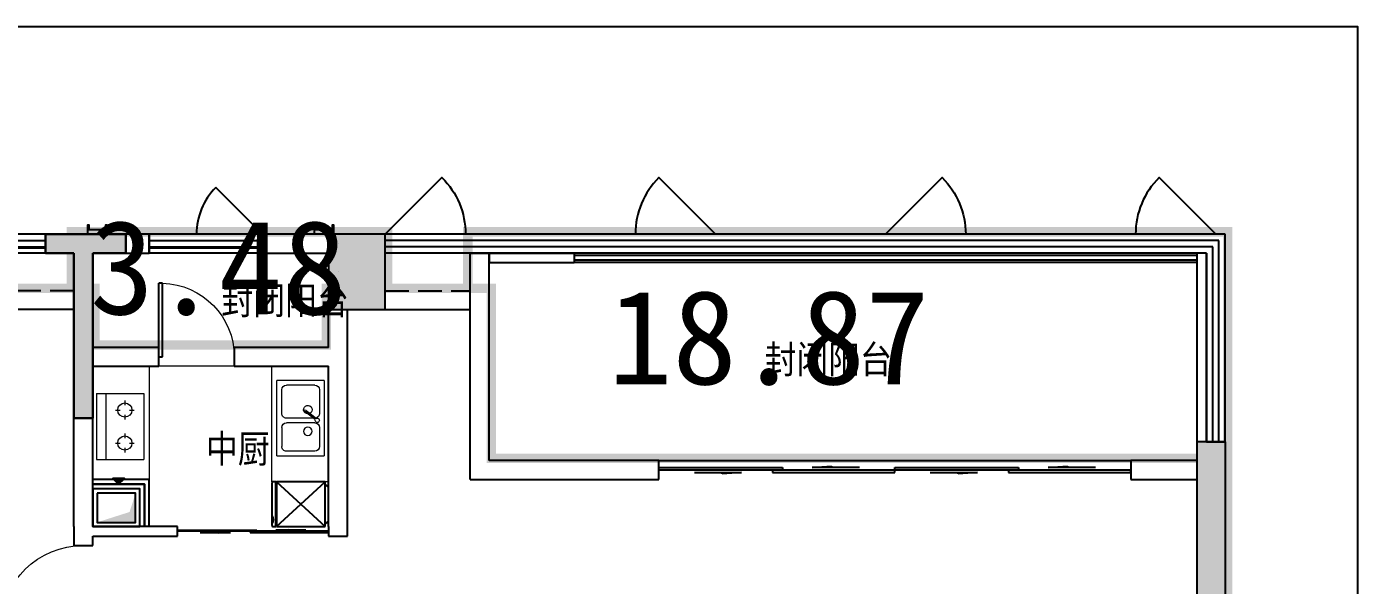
# Model space of a CAD drawing. Extents: x 512858 to 514372, y -232486 to -231710.
# Drawn here: x 513229.88 to 513243.98, y -231958 to -231952.08 of the extents above; entities that cross this region are included whole.
import ezdxf

# ---------------------------------------------------------------- set-up
doc = ezdxf.new("R2010")
doc.units = 0
doc.header["$LTSCALE"] = 1000
for name, pattern in [('B1+B2户型(2#3F右单元报审版）$0$__DASH', [0.35, 0.25, -0.1]), ('B1+B2户型(2#3F右单元报审版）$0$DASH', [0.35, 0.25, -0.1]), ('DASH', [0.35, 0.25, -0.1])]:
    doc.linetypes.add(name, pattern=pattern)
doc.layers.get('0').update_dxf_attribs({"color": 252})
for name, color, linetype in [('0-铝板', 253, 'Continuous'), ('1-看线', 253, 'Continuous'), ('6#-造型-1F（实施版）金属型材-METAL-S', 253, 'Continuous'), ('A-ANNO-100-TXT', 252, 'Continuous'), ('A-METAL-E', 253, 'Continuous'), ('A-PATT-COLU', 253, 'Continuous'), ('A-STR-CONC-B', 252, 'Continuous'), ('A-STR-CONC-C', 253, 'Continuous'), ('A-WALL-E', 253, 'Continuous'), ('A-WALL-S', 252, 'Continuous'), ('B1+B2户型(2#3F右单元报审版）$0$$0$AA-排烟道', 253, 'Continuous'), ('B1+B2户型(2#3F右单元报审版）$0$A-DOOR', 253, 'Continuous'), ('B1+B2户型(2#3F右单元报审版）$0$A-HOLE-E', 253, 'Continuous'), ('B1+B2户型(2#3F右单元报审版）$0$A-PART-S', 253, 'Continuous'), ('B1+B2户型(2#3F右单元报审版）$0$A-PATT-COLU', 253, 'Continuous'), ('B1+B2户型(2#3F右单元报审版）$0$A-STR-CONC-B', 253, 'Continuous'), ('B1+B2户型(2#3F右单元报审版）$0$A-STR-CONC-C', 253, 'Continuous'), ('B1+B2户型(2#3F右单元报审版）$0$A-STR-CONC-E', 253, 'Continuous'), ('B1+B2户型(2#3F右单元报审版）$0$A-STR-CONC-H', 253, 'Continuous'), ('B1+B2户型(2#3F右单元报审版）$0$A-WALL-S', 253, 'Continuous'), ('B1+B2户型(2#3F右单元报审版）$0$A-WINDOW', 253, 'Continuous'), ('B1+B2户型(2#3F右单元报审版）$0$FURN', 253, 'Continuous'), ('B1+B2户型(2#3F右单元报审版）$0$ICDA方案_活动家具', 253, 'Continuous'), ('B1+B2户型(2#3F右单元报审版）$0$WALL', 253, 'Continuous'), ('PUB_HATCH', 252, 'Continuous')]:
    doc.layers.add(name, color=color, linetype=linetype)
for name, color, linetype, lineweight in [('B1+B2户型(2#3F右单元报审版）$0$AE-FURN-MOVE', 253, 'Continuous', 20), ('面积-计容-住宅-0.5', 1, 'Continuous', 0), ('面积-计容-住宅-1', 1, 'Continuous', 0)]:
    doc.layers.add(name, color=color, linetype=linetype, lineweight=lineweight)
doc.styles.add('dw', font='simhei.ttf')
doc.styles.add('TYDG_02', font='TSSDENG.shx', dxfattribs={"width": 0.8, "bigfont": 'hztxt.shx'})

# ---------------------------------------------------------------- blocks, each defined once
blk = doc.blocks.new('1新159_FZH')
blk.add_lwpolyline([(-0.5, -0.5), (0.5, -0.5), (0.5, 0.5), (-0.5, 0.5)], close=True)
at = {"layer": 'PUB_HATCH'}
blk.add_solid([(-0.5, -0.5), (0.5, -0.5), (-0.5, 0.5), (0.5, 0.5)], dxfattribs=at)
blk = doc.blocks.new('1新683F结构')
at = {"layer": 'A-PATT-COLU'}
for points in [[(-111607, -995104), (-111607, -994971), (-112007, -994971), (-112007, -995171), (-111707, -995171)], [(-111157, -994971), (-111607, -994971), (-111607, -995104), (-111507, -995171), (-111157, -995171)], [(-111607, -995104), (-111707, -995171), (-111707, -996921), (-111507, -996921), (-111507, -995171)], [(-99807, -997171), (-99807, -1000971), (-99507, -1001171), (-99507, -997171)]]:
    blk.add_hatch(color=256, dxfattribs=at).paths.add_polyline_path(points)
at = {"layer": 'A-STR-CONC-B'}
for p, q in [((-111607, -994971), (-112007, -994971)), ((-112007, -995171), (-112007, -994971)), ((-111157, -994971), (-111607, -994971)), ((-111157, -995171), (-111157, -994971)), ((-111707, -995171), (-112007, -995171)), ((-111707, -995171), (-111707, -996921)), ((-111507, -995171), (-111507, -996921)), ((-111157, -995171), (-111507, -995171)), ((-111507, -996921), (-111707, -996921)), ((-99807, -997171), (-99807, -1000971)), ((-99507, -997171), (-99807, -997171)), ((-99507, -997171), (-99507, -1001171))]:
    blk.add_line(p, q, dxfattribs=at)
at = {"layer": 'A-STR-CONC-C', "xscale": 800.0000000218861, "yscale": 600.0000002622546, "zscale": 600.0000002622546, "rotation": 90}
blk.add_blockref('1新159_FZH', (-108707, -995371, 0), dxfattribs=at)
blk = doc.blocks.new('1新127B1+B2户型(2#3F右单元报审版）$0$$0$SFEFFSEFSEFESFS')
at = {"layer": 'B1+B2户型(2#3F右单元报审版）$0$$0$AA-排烟道'}
blk.add_hatch(color=254, dxfattribs=at).paths.add_polyline_path([(220387, 75509), (220327, 75570), (220327, 75448)])
at = {"layer": 'B1+B2户型(2#3F右单元报审版）$0$$0$AA-排烟道', "color": 254}
for points in [[(220437, 75235), (220837, 75235), (220837, 75735), (220437, 75735)], [(220483, 75280), (220792, 75280), (220792, 75689), (220483, 75689)]]:
    blk.add_lwpolyline(points, close=True, dxfattribs=at)
blk.add_lwpolyline([(220387, 75509), (220327, 75570), (220327, 75448), (220387, 75509)], dxfattribs=at)
blk.add_solid([(220483, 75689), (220682, 75625), (220792, 75689), (220792, 75280)], dxfattribs=at)
at = {"layer": 'B1+B2户型(2#3F右单元报审版）$0$A-HOLE-E', "ltscale": 0.5}
blk.add_lwpolyline([(220837, 75784), (220837, 75234), (220387, 75234), (220387, 75784)], close=True, dxfattribs=at)
blk = doc.blocks.new('1新129B1+B2户型(2#3F右单元报审版）$0$$DorLib2D$00000114')
at = {"color": 0}
blk.add_line((0.5, 0), (-0.207, 0.707), dxfattribs=at)
blk.add_arc((0.5, 0), 1, 135, 180, dxfattribs=at)
blk = doc.blocks.new('1新136B1+B2户型(2#3F右单元报审版）$0$6986586658665A-Kitchen-4')
at = {"layer": 'B1+B2户型(2#3F右单元报审版）$0$AE-FURN-MOVE'}
for p, q in [((-400, -500), (-400, 0)), ((400, 0), (-400, 0)), ((400, 0), (400, -500)), ((-350, -100), (-350, -400)), ((-100, -50), (-300, -50)), ((-50, -100), (-50, -400)), ((-16, -94), (67, -201)), ((-4, -84), (79, -191)), ((0, -115), (0, -400)), ((300, -50), (50, -50)), ((350, -100), (350, -400)), ((-400, -500), (400, -500)), ((-100, -450), (-300, -450)), ((50, -450), (300, -450))]:
    blk.add_line(p, q, dxfattribs=at)
for centre, major_axis, start_param, end_param in [((-300, -100), (0, 50), 0.000591, 1.571387), ((-140, -173), (0, 45), 4.711392, 10.994577), ((-100, -100), (0, 50), 4.711798, 6.282594), ((-23, -73), (-0.2, 22.5), 4.156064, 9.712232), ((50, -100), (0, 50), -0.000202, 1.373206), ((90, -173), (0.1, 45), 1.556657, 7.383522), ((300, -100), (0, 50), 4.711798, 6.282594), ((77, -201), (0, 10), 1.588727, 6.019143), ((-300, -400), (0, 50), 1.570205, 3.141002), ((-100, -400), (0, 50), 3.142184, 4.71298), ((50, -400), (0, 50), 1.570205, 3.141002), ((300, -400), (0, 50), 3.142184, 4.71298)]:
    blk.add_ellipse(centre, major_axis=major_axis, ratio=1, start_param=start_param, end_param=end_param, dxfattribs=at)
blk = doc.blocks.new('1新135B1+B2户型(2#3F右单元报审版）$0$6986586658665A-Kitchen-1')
at = {"layer": 'B1+B2户型(2#3F右单元报审版）$0$AE-FURN-MOVE'}
for p, q in [((-350, 0), (350, 0)), ((-350, -500), (-350, 0)), ((350, -500), (350, 0)), ((-175, -150), (-175, -100)), ((175, -150), (175, -100)), ((-275, -200), (-225, -200)), ((-175, -300), (-175, -250)), ((-125, -200), (-75, -200)), ((75, -200), (125, -200)), ((175, -300), (175, -250)), ((225, -200), (275, -200)), ((-350, -400), (350, -400)), ((-350, -500), (350, -500))]:
    blk.add_line(p, q, dxfattribs=at)
for centre in [(-175, -200), (175, -200)]:
    blk.add_circle(centre, 75, dxfattribs=at)
blk = doc.blocks.new('1新138B1+B2户型(2#3F右单元报审版）$0$A$C75447C14')
at = {"layer": 'B1+B2户型(2#3F右单元报审版）$0$ICDA方案_活动家具'}
for p, q in [((-238, 559), (-238, 588)), ((-225, 600), (225, 600)), ((237, 588), (237, 559)), ((237, 588), (237, 559)), ((237, 559), (-238, 559)), ((-238, 35), (-238, 551)), ((-238, 551), (237, 551)), ((237, 551), (-238, 35)), ((-238, 551), (237, 35)), ((237, 551), (237, 35)), ((237, 551), (237, 35)), ((237, 35), (-238, 35)), ((-185, 0), (-205, 35)), ((185, 0), (-185, 0)), ((205, 35), (185, 0))]:
    blk.add_line(p, q, dxfattribs=at)
at = {"layer": 'B1+B2户型(2#3F右单元报审版）$0$ICDA方案_活动家具', "extrusion": (4.4081e-39, -1.44111e-29, -1)}
for centre, major_axis, start_param, end_param in [((-225, 588), (8.61, -8.61), 2.356194, 3.926991), ((165, 655), (50.2, -50.2), 0.10668, 1.464116)]:
    blk.add_ellipse(centre, major_axis=major_axis, ratio=1, start_param=start_param, end_param=end_param, dxfattribs=at)
at = {"layer": 'B1+B2户型(2#3F右单元报审版）$0$ICDA方案_活动家具', "extrusion": (4.40811e-39, -1.44111e-29, -1)}
blk.add_ellipse((225, 588), major_axis=(-8.61, -8.61), ratio=1, start_param=2.356194, end_param=3.926991, dxfattribs=at)
blk = doc.blocks.new('1新132B1+B2户型(2#3F右单元报审版）$0$$WINLIB2D$00000001')
at = {"color": 0}
for points in [[(-0.5, 0.5), (-0.5, -0.5)], [(-0.5, 0.5), (0.5, 0.5)], [(0.5, -0.5), (0.5, 0.5)], [(0.5, 0.1667), (-0.5, 0.1667)], [(0.5, -0.1667), (-0.5, -0.1667)], [(-0.5, -0.5), (0.5, -0.5)]]:
    blk.add_lwpolyline(points, dxfattribs=at)
blk = doc.blocks.new('1新128B1+B2户型(2#3F右单元报审版）$0$$DorLib2D$00000001')
for p, q in [((0.45, 0.975), (0.5, 0.975)), ((0.45, 0), (0.45, 0.975)), ((0.5, 0), (0.5, 0.975)), ((0.5, 0), (0.45, 0))]:
    blk.add_line(p, q)
at = {"lineweight": 13}
blk.add_arc((0.475, 0), 0.975, 91.4693, 180, dxfattribs=at)
blk = doc.blocks.new('1新130B1+B2户型(2#3F右单元报审版）$0$$DorLib2D$00000131')
at = {"color": 0, "linetype": 'Continuous'}
for p, q in [((0.15, 0.125), (0.2319, 0.1973)), ((0.2319, 0.1973), (0.2319, 0.125)), ((-0.5, 0.125), (-0.5, 0)), ((0.0192, 0.125), (-0.5, 0.125)), ((0.0192, 0), (0.0192, 0.125)), ((0.35, 0.125), (0.15, 0.125)), ((-0.5, 0), (0.0192, 0)), ((-0.024, 0), (0.5, 0)), ((-0.024, -0.125), (-0.024, 0)), ((0.5, 0), (0.5, -0.125)), ((-0.35, -0.125), (-0.15, -0.125)), ((-0.2319, -0.1973), (-0.2319, -0.125)), ((-0.15, -0.125), (-0.2319, -0.1973)), ((0.5, -0.125), (-0.024, -0.125))]:
    blk.add_line(p, q, dxfattribs=at)
blk = doc.blocks.new('1新126B1+B2户型(2#3F右单元报审版）')
at = {"layer": 'B1+B2户型(2#3F右单元报审版）$0$A-PATT-COLU'}
for points in [[(-112007, -995171), (-111707, -995171), (-111607, -995104), (-111607, -994971), (-112007, -994971)], [(-111607, -995104), (-111507, -995171), (-111157, -995171), (-111157, -994971), (-111607, -994971)], [(-111507, -996921), (-111507, -995171), (-111607, -995104), (-111707, -995171), (-111707, -996921)], [(-99807, -997171), (-99807, -997471), (-99507, -997471), (-99507, -997171)], [(-99507, -997471), (-99807, -997471), (-99807, -1000971), (-99507, -1001171)]]:
    blk.add_hatch(color=256, dxfattribs=at).paths.add_polyline_path(points)
at = {"layer": 'B1+B2户型(2#3F右单元报审版）$0$A-DOOR'}
for p, q in [((-105507, -997371), (-103007, -997371)), ((-103007, -997371), (-100507, -997371))]:
    blk.add_line(p, q, dxfattribs=at)
at = {"layer": 'B1+B2户型(2#3F右单元报审版）$0$A-PART-S'}
for p, q in [((-112007, -995171), (-112007, -994971)), ((-110907, -994971), (-111157, -994971)), ((-110907, -995171), (-110907, -994971)), ((-109007, -994971), (-109707, -994971)), ((-109707, -994971), (-109707, -995171)), ((-111157, -995171), (-110907, -995171)), ((-109707, -995171), (-109007, -995171))]:
    blk.add_line(p, q, dxfattribs=at)
at = {"layer": 'B1+B2户型(2#3F右单元报审版）$0$A-STR-CONC-B'}
for p, q in [((-112007, -994971), (-111607, -994971)), ((-112007, -994971), (-112007, -995171)), ((-111607, -994971), (-111157, -994971)), ((-111157, -994971), (-111157, -995171)), ((-112007, -995171), (-111707, -995171)), ((-111707, -996921), (-111707, -995171)), ((-111507, -995171), (-111157, -995171)), ((-111507, -996921), (-111507, -995171)), ((-111707, -996921), (-111507, -996921)), ((-99807, -997171), (-99807, -997471)), ((-99507, -997171), (-99807, -997171)), ((-99507, -997171), (-99507, -997471)), ((-99807, -997471), (-99807, -1000971)), ((-99507, -997471), (-99507, -1001171))]:
    blk.add_line(p, q, dxfattribs=at)
at = {"layer": 'B1+B2户型(2#3F右单元报审版）$0$A-STR-CONC-E'}
for points in [[(-111707, -995771), (-114907, -995771)], [(-108407, -995771), (-107507, -995771)]]:
    blk.add_lwpolyline(points, dxfattribs=at)
at = {"layer": 'B1+B2户型(2#3F右单元报审版）$0$A-STR-CONC-H', "linetype": 'B1+B2户型(2#3F右单元报审版）$0$DASH'}
for points in [[(-111707, -995571), (-114907, -995571)], [(-108407, -995571), (-107507, -995571)]]:
    blk.add_lwpolyline(points, dxfattribs=at)
at = {"layer": 'B1+B2户型(2#3F右单元报审版）$0$A-WALL-S'}
for p, q in [((-108907, -995071), (-108907, -995071)), ((-107507, -997571), (-107507, -995171)), ((-107507, -995171), (-107307, -995171)), ((-107307, -997371), (-107307, -995171)), ((-108907, -995371), (-108907, -995371)), ((-108907, -995671), (-108907, -995671)), ((-109007, -996171), (-109007, -995771)), ((-108807, -996271), (-108807, -995771)), ((-110807, -996171), (-111507, -996171)), ((-111507, -996171), (-111507, -996371)), ((-110807, -996371), (-110807, -996171)), ((-109007, -996171), (-110007, -996171)), ((-110007, -996171), (-110007, -996371)), ((-108807, -998171), (-108807, -996271)), ((-111507, -996371), (-110807, -996371)), ((-110007, -996371), (-109007, -996371)), ((-109007, -998071), (-109007, -996371)), ((-111707, -998071), (-111707, -996921)), ((-111507, -998071), (-111507, -996921)), ((-105507, -997371), (-107307, -997371)), ((-105507, -997571), (-105507, -997371)), ((-99807, -997371), (-100507, -997371)), ((-100507, -997371), (-100507, -997571)), ((-107507, -997571), (-105507, -997571)), ((-100507, -997571), (-99807, -997571)), ((-110607, -998071), (-111507, -998071)), ((-110607, -998171), (-110607, -998071)), ((-109007, -998071), (-109007, -998171)), ((-111507, -998171), (-110607, -998171)), ((-109007, -998171), (-108807, -998171))]:
    blk.add_line(p, q, dxfattribs=at)
at = {"layer": 'B1+B2户型(2#3F右单元报审版）$0$A-WALL-S', "linetype": 'B1+B2户型(2#3F右单元报审版）$0$__DASH'}
for p, q in [((-111707, -998071), (-111707, -998271)), ((-111707, -998271), (-111507, -998271)), ((-111507, -998271), (-111507, -998171))]:
    blk.add_line(p, q, dxfattribs=at)
at = {"layer": 'B1+B2户型(2#3F右单元报审版）$0$A-WINDOW'}
for p, q in [((-99507, -994971), (-108407, -994971)), ((-99507, -997171), (-99507, -994971)), ((-99574, -995038), (-108407, -995038)), ((-99640, -995104), (-108407, -995104)), ((-99707, -995171), (-108407, -995171)), ((-99707, -997171), (-99707, -995171)), ((-99640, -997171), (-99640, -995104)), ((-99574, -997171), (-99574, -995038)), ((-99707, -997171), (-99507, -997171))]:
    blk.add_line(p, q, dxfattribs=at)
at = {"layer": 'B1+B2户型(2#3F右单元报审版）$0$A-WINDOW', "extrusion": (0, 0, -1)}
for points in [[(108407, -994971), (107806, -994370, 0.198912), (107557, -994971)], [(104907, -994971), (105508, -994370, -0.198912), (105757, -994971)]]:
    blk.add_lwpolyline(points, format="xyb", dxfattribs=at)
at = {"layer": 'B1+B2户型(2#3F右单元报审版）$0$A-WINDOW', "extrusion": (0, 0, -1), "elevation": 0}
for points in [[(103107, -994971), (102506, -994370, 0.198912), (102257, -994971)], [(99607, -994971), (100208, -994370, -0.198912), (100457, -994971)]]:
    blk.add_lwpolyline(points, format="xyb", dxfattribs=at)
at = {"layer": 'B1+B2户型(2#3F右单元报审版）$0$AE-FURN-MOVE'}
blk.add_lwpolyline([(-109007, -996371), (-110907, -996371), (-110907, -998071), (-110907, -998071), (-110907, -998071)], dxfattribs=at)
at = {"layer": 'B1+B2户型(2#3F右单元报审版）$0$AE-FURN-MOVE', "elevation": 0}
blk.add_lwpolyline([(-109007, -997596), (-109607, -997596), (-109607, -996371)], dxfattribs=at)
at = {"layer": 'B1+B2户型(2#3F右单元报审版）$0$AE-FURN-MOVE'}
blk.add_lwpolyline([(-110957, -998071), (-111507, -998071), (-111507, -997621), (-110957, -997621)], close=True, dxfattribs=at)
at = {"layer": 'B1+B2户型(2#3F右单元报审版）$0$WALL'}
for points in [[(-110907, -998071), (-110907, -997571), (-111507, -997571)], [(-110957, -998071), (-110957, -997621), (-111507, -997621)]]:
    blk.add_lwpolyline(points, dxfattribs=at)
at = {"extrusion": (-2.93874e-39, -2.8026e-45, -1), "xscale": -1, "zscale": -1, "rotation": 90}
blk.add_blockref('1新127B1+B2户型(2#3F右单元报审版）$0$$0$SFEFFSEFSEFESFS', (186741, -777234), dxfattribs=at)
at = {"extrusion": (0, 0, -1), "zscale": -1, "rotation": 270}
blk.add_blockref('1新138B1+B2户型(2#3F右单元报审版）$0$A$C75447C14', (109007, -997833, 0), dxfattribs=at)
at = {"layer": 'B1+B2户型(2#3F右单元报审版）$0$A-DOOR', "linetype": 'B1+B2户型(2#3F右单元报审版）$0$__DASH', "zscale": 200}
for p, xscale, yscale, rotation in [((-110407, -996271), -800, 800, 5.13085e-11), ((-111607, -998721), -900, 900, 90)]:
    blk.add_blockref('1新128B1+B2户型(2#3F右单元报审版）$0$$DorLib2D$00000001', p, dxfattribs=dict(at, xscale=xscale, yscale=yscale, rotation=rotation))
at = {"layer": 'B1+B2户型(2#3F右单元报审版）$0$A-DOOR'}
for p, xscale, yscale, zscale in [((-104257, -997471), -2500, -200, 200), ((-101757, -997471), -2500, -200, 200), ((-109807, -998121), -1600, -100, 100)]:
    blk.add_blockref('1新130B1+B2户型(2#3F右单元报审版）$0$$DorLib2D$00000131', p, dxfattribs=dict(at, xscale=xscale, yscale=yscale, zscale=zscale))
at = {"layer": 'B1+B2户型(2#3F右单元报审版）$0$A-STR-CONC-C', "xscale": 800.0000000116415, "yscale": 600, "zscale": 600, "rotation": 89.99999999909329}
blk.add_blockref('1新159_FZH', (-108707, -995371), dxfattribs=at)
at = {"layer": 'B1+B2户型(2#3F右单元报审版）$0$A-WINDOW', "linetype": 'B1+B2户型(2#3F右单元报审版）$0$__DASH', "xscale": 700, "yscale": 700, "zscale": -700}
blk.add_blockref('1新129B1+B2户型(2#3F右单元报审版）$0$$DorLib2D$00000114', (-110057, -994971), dxfattribs=at)
at = {"layer": 'B1+B2户型(2#3F右单元报审版）$0$A-WINDOW', "xscale": -2400, "yscale": -200, "zscale": 200}
blk.add_blockref('1新132B1+B2户型(2#3F右单元报审版）$0$$WINLIB2D$00000001', (-113207, -995071), dxfattribs=at)
at = {"layer": 'B1+B2户型(2#3F右单元报审版）$0$A-WINDOW', "xscale": -1200, "yscale": -200, "zscale": 200, "rotation": 359.9999722703561}
blk.add_blockref('1新132B1+B2户型(2#3F右单元报审版）$0$$WINLIB2D$00000001', (-110307, -995071), dxfattribs=at)
at = {"layer": 'B1+B2户型(2#3F右单元报审版）$0$FURN', "extrusion": (-1.44111e-29, 1.46937e-39, -1), "zscale": -1, "rotation": 90}
blk.add_blockref('1新136B1+B2户型(2#3F右单元报审版）$0$6986586658665A-Kitchen-4', (109054, -996921), dxfattribs=at)
at = {"layer": 'B1+B2户型(2#3F右单元报审版）$0$FURN', "rotation": 270}
blk.add_blockref('1新135B1+B2户型(2#3F右单元报审版）$0$6986586658665A-Kitchen-1', (-110966, -997010, 0), dxfattribs=at)
blk = doc.blocks.new('1新693fwy')
at = {"layer": '1-看线', "elevation": 0}
blk.add_lwpolyline([(-30900, 16600), (1500, 16600), (1500, 2100), (-800, 2100), (-800, -700), (-30900, -699)], dxfattribs=at)
blk = doc.blocks.new('1新166dwefgtegsfada')
at = {"layer": '6#-造型-1F（实施版）金属型材-METAL-S', "color": 130}
for points in [[(1766140, -392429), (1766140, -392329), (1766130, -392329), (1766130, -392379), (1765950, -392379), (1765950, -392329), (1765940, -392329), (1765940, -392429), (1766140, -392429)], [(1768540, -392430), (1768540, -392330), (1768530, -392330), (1768530, -392380), (1768350, -392380), (1768350, -392330), (1768340, -392330), (1768340, -392430), (1768540, -392430)]]:
    blk.add_lwpolyline(points, dxfattribs=at)
blk = doc.blocks.new('1新83A$C5DA851EE')
blk.add_blockref('1新693fwy', (0, 0))
at = {"layer": '0-铝板', "color": 2, "xscale": -1}
blk.add_blockref('1新166dwefgtegsfada', (1756590, 406829, 0), dxfattribs=at)
blk = doc.blocks.new('1新178背衬墙3F')
at = {"layer": 'A-METAL-E', "elevation": 0}
for points in [[(49450, 5850), (47050, 5850)], [(49450, 5800), (47050, 5800)], [(51750, 5850), (50550, 5850)], [(51750, 5800), (50550, 5800)], [(61650, 5775), (55050, 5775)], [(61650, 5725), (55050, 5725)]]:
    blk.add_lwpolyline(points, dxfattribs=at)
at = {"layer": 'A-WALL-E', "elevation": 0}
for points in [[(61650, 5800), (55050, 5800)], [(61650, 5700), (55050, 5700)]]:
    blk.add_lwpolyline(points, dxfattribs=at)
at = {"layer": 'A-WALL-S'}
for p, q in [((54150, 5800), (55050, 5800)), ((54150, 5800), (54150, 5700)), ((55050, 5800), (55050, 5700)), ((61650, 5800), (61650, 3800)), ((61750, 5800), (61650, 5800)), ((61750, 5800), (61750, 3800)), ((54150, 5700), (55050, 5700)), ((61750, 3800), (61650, 3800))]:
    blk.add_line(p, q, dxfattribs=at)

msp = doc.modelspace()

# ---------------------------------------------------------------- linework, layer by layer
at = {"layer": '面积-计容-住宅-0.5', "linetype": 'DASH', "ltscale": 0.003, "const_width": 0.1, "elevation": 0}
for points in [[(513233.703, -231954.855), (513233.703, -231954.255), (513230.353, -231954.255), (513230.353, -231954.855), (513230.603, -231954.855), (513230.603, -231955.455), (513233.053, -231955.455), (513233.053, -231954.855)], [(513242.603, -231956.655), (513234.803, -231956.655), (513234.803, -231954.855), (513234.553, -231954.855), (513234.553, -231954.255), (513242.603, -231954.255)]]:
    msp.add_lwpolyline(points, close=True, dxfattribs=at)
at = {"layer": '面积-计容-住宅-1', "const_width": 0.1, "elevation": 0}
msp.add_lwpolyline([(513224.003, -231966.905), (513230.153, -231966.905), (513230.153, -231967.505), (513233.753, -231967.505), (513233.753, -231968.205), (513241.103, -231968.205), (513241.103, -231964.955), (513240.503, -231964.955), (513240.503, -231960.505), (513242.603, -231960.505), (513242.603, -231956.655), (513234.803, -231956.655), (513234.803, -231954.855), (513233.053, -231954.855), (513233.053, -231955.455), (513230.603, -231955.455), (513230.603, -231954.855), (513223.553, -231954.855)], dxfattribs=at)

# ---------------------------------------------------------------- block references
at = {"color": 252, "xscale": 0.001, "yscale": 0.001, "zscale": 0.001}
for name, p in [('1新83A$C5DA851EE', (513242.478, -231968.68)), ('1新126B1+B2户型(2#3F右单元报审版）', (513342.085, -230959.309)), ('1新683F结构', (513342.085, -230959.309)), ('1新178背衬墙3F', (513180.628, -231960.28))]:
    msp.add_blockref(name, p, dxfattribs=at)

# ---------------------------------------------------------------- texts
at = {"layer": 'A-ANNO-100-TXT', "color": 252, "style": 'TYDG_02'}
for s, p in [('封闭阳台', (513231.942, -231955.162)), ('封闭阳台', (513237.696, -231955.788)), ('中厨', (513231.778, -231956.736))]:
    msp.add_text(s, height=0.3376, dxfattribs=at).set_placement(p)
at = {"layer": '面积-计容-住宅-1', "style": 'dw'}
for s, p in [('3.48', (513230.549, -231955.131)), ('18.87', (513236.042, -231955.872))]:
    msp.add_text(s, height=1, dxfattribs=at).set_placement(p)

doc.saveas('drawing.dxf')
